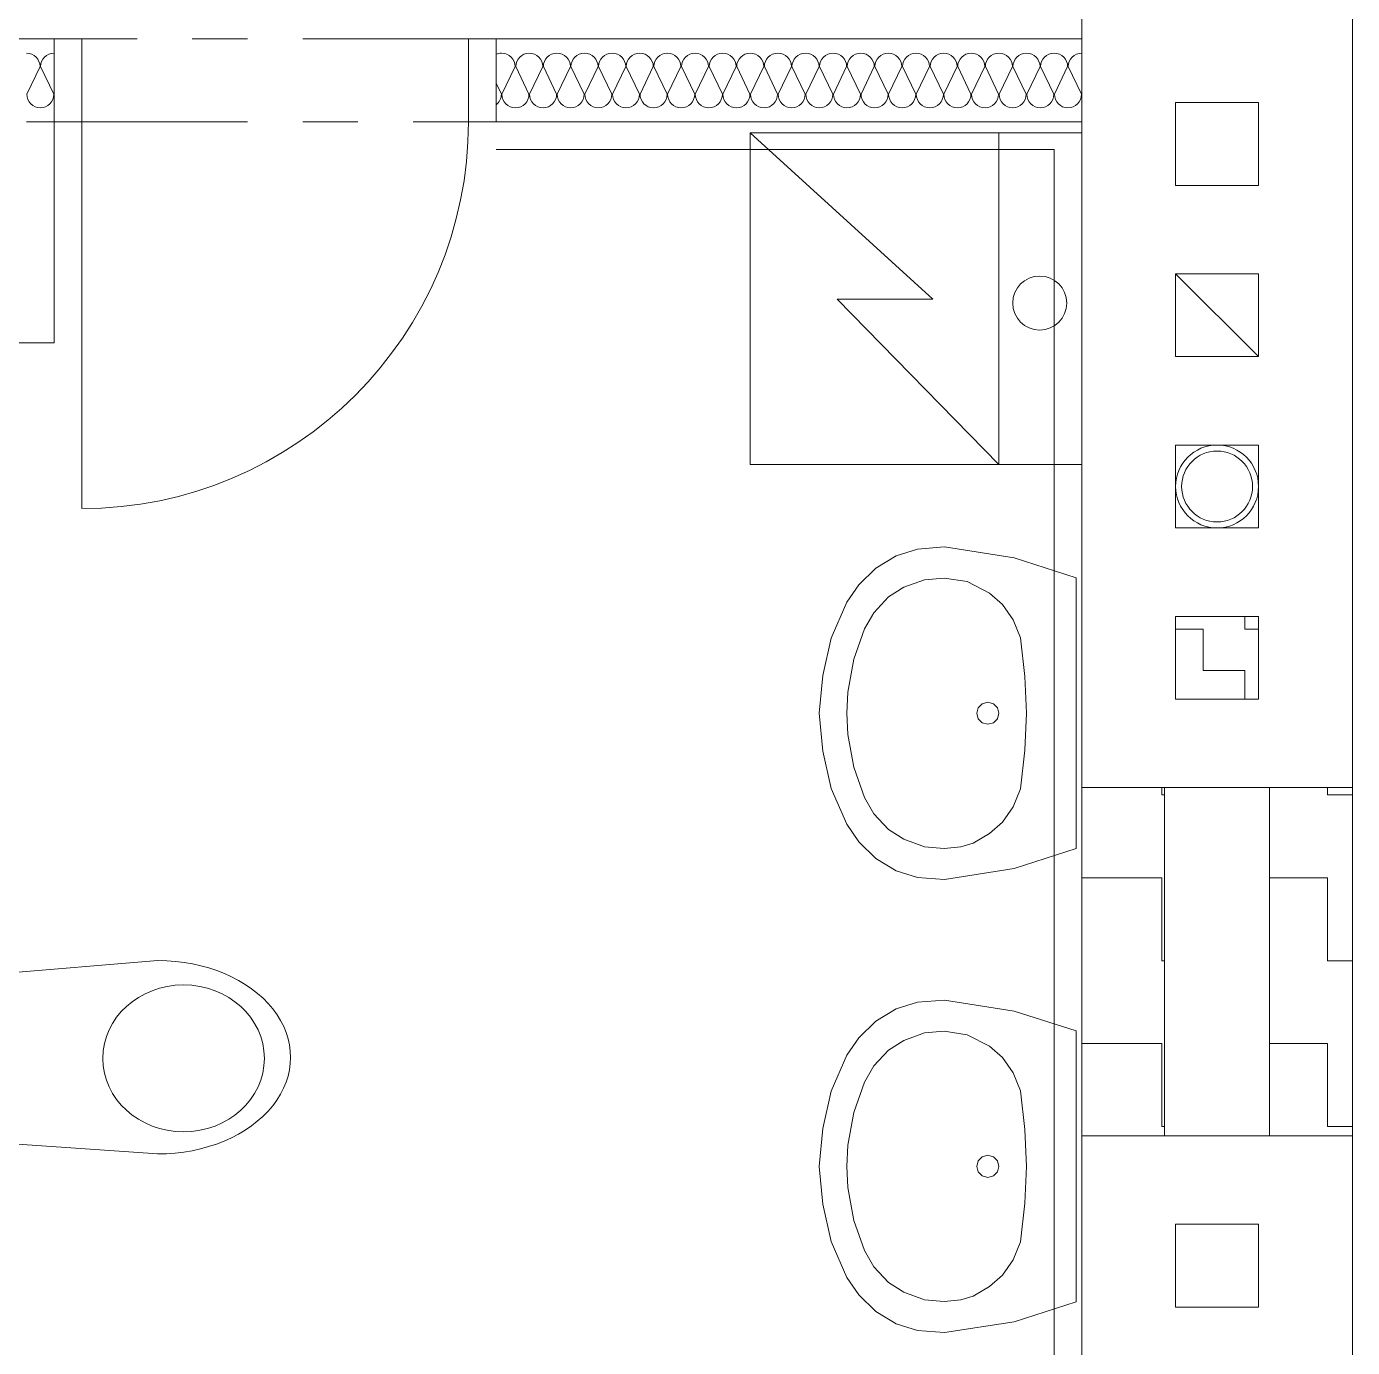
# Model space of a CAD drawing. Header units: millimetres. Extents: x 107122 to 123476, y 58544 to 73874.
# Drawn here: x 107129.617 to 107132.017, y 73867.967 to 73870.358 of the extents above; entities that cross this region are included whole.
import ezdxf

# ---------------------------------------------------------------- set-up
doc = ezdxf.new("R2010")
doc.units = ezdxf.units.MM
doc.linetypes.add('Cerchovana 2x', pattern=[0.5, 0.3, -0.1, 0, -0.1])
for name, color, linetype, lineweight in [('_V výplně 1', 255, 'Continuous', 5), ('DPS - 5NP ZAŘIZOVÁKY', 7, 'Continuous', 25), ('DPS 5NP kce návrh', 7, 'Continuous', 25)]:
    doc.layers.add(name, color=color, linetype=linetype, lineweight=lineweight)

msp = doc.modelspace()

# ---------------------------------------------------------------- linework, layer by layer
at = {"layer": '_V výplně 1', "linetype": 'Continuous', "lineweight": 9, "transparency": 33554687}
for p, q in [((107131.5274, 73870.3351), (107131.5274, 73870.7302)), ((107132.0174, 73868.9802), (107132.0174, 73870.6302)), ((107129.7174, 73870.3351), (107128.8674, 73870.3351)), ((107129.6674, 73870.3351), (107129.6674, 73870.1851)), ((107129.7174, 73870.3351), (107129.7174, 73870.1851)), ((107130.4174, 73870.3351), (107130.4174, 73870.1851)), ((107130.4674, 73870.3351), (107130.4174, 73870.3351)), ((107131.5274, 73870.3351), (107130.4674, 73870.3351)), ((107130.4674, 73870.3351), (107130.4674, 73870.1851)), ((107131.5274, 73870.3351), (107131.5274, 73870.1851)), ((107131.6974, 73870.2202), (107131.6974, 73870.0702)), ((107131.8474, 73870.2202), (107131.6974, 73870.2202)), ((107131.6974, 73870.2202), (107131.6974, 73870.2202)), ((107131.8474, 73870.0702), (107131.8474, 73870.2202)), ((107129.6674, 73870.1851), (107129.6174, 73870.1851)), ((107129.7174, 73870.1851), (107129.6674, 73870.1851)), ((107129.6674, 73870.1851), (107129.6674, 73869.7851)), ((107129.7174, 73870.1851), (107129.7174, 73869.4851)), ((107130.4174, 73870.1851), (107130.4674, 73870.1851)), ((107131.5274, 73870.1851), (107130.4674, 73870.1851)), ((107131.5274, 73870.1851), (107130.4774, 73870.1851)), ((107131.5274, 73870.1851), (107131.5274, 73866.7427)), ((107131.4774, 73870.1351), (107130.4674, 73870.1351)), ((107131.4774, 73866.7927), (107131.4774, 73870.1351)), ((107131.6974, 73870.0702), (107131.8474, 73870.0702)), ((107131.6974, 73869.9102), (107131.8474, 73869.7602)), ((107131.6974, 73869.9102), (107131.6974, 73869.7602)), ((107131.8474, 73869.9102), (107131.6974, 73869.9102)), ((107131.6974, 73869.9102), (107131.6974, 73869.9102)), ((107131.8474, 73869.7602), (107131.8474, 73869.9102)), ((107129.6674, 73869.7851), (107129.4274, 73869.7851)), ((107131.6974, 73869.7602), (107131.8474, 73869.7602)), ((107131.6974, 73869.6002), (107131.6974, 73869.4502)), ((107131.8474, 73869.6002), (107131.6974, 73869.6002)), ((107131.6974, 73869.6002), (107131.6974, 73869.6002)), ((107131.8474, 73869.4502), (107131.8474, 73869.6002)), ((107131.6974, 73869.4502), (107131.8474, 73869.4502)), ((107131.6974, 73869.2902), (107131.6974, 73869.1402)), ((107131.8474, 73869.2902), (107131.6974, 73869.2902)), ((107131.6974, 73869.2902), (107131.6974, 73869.2902)), ((107131.8223, 73869.2669), (107131.8223, 73869.2902)), ((107131.8474, 73869.1402), (107131.8474, 73869.2902)), ((107131.6974, 73869.2669), (107131.7473, 73869.2669)), ((107131.7473, 73869.1919), (107131.7473, 73869.2669)), ((107131.8223, 73869.2669), (107131.8474, 73869.2669)), ((107131.7473, 73869.1919), (107131.8223, 73869.1919)), ((107131.8223, 73869.1402), (107131.8223, 73869.1919)), ((107131.6974, 73869.1402), (107131.8474, 73869.1402)), ((107132.0174, 73868.9802), (107131.5274, 73868.9802)), ((107131.6723, 73868.9669), (107131.6723, 73868.9802)), ((107131.6774, 73868.9802), (107131.6774, 73868.3502)), ((107131.8674, 73868.3502), (107131.8674, 73868.9802)), ((107131.9723, 73868.9669), (107131.9723, 73868.9802)), ((107132.0174, 73868.9802), (107132.0174, 73866.8702)), ((107131.6723, 73868.9669), (107131.6774, 73868.9669)), ((107131.9723, 73868.9669), (107132.0174, 73868.9669)), ((107131.5274, 73868.8169), (107131.6723, 73868.8169)), ((107131.6723, 73868.6669), (107131.6723, 73868.8169)), ((107131.8674, 73868.8169), (107131.9723, 73868.8169)), ((107131.9723, 73868.6669), (107131.9723, 73868.8169)), ((107131.6723, 73868.6669), (107131.6774, 73868.6669)), ((107131.9723, 73868.6669), (107132.0174, 73868.6669)), ((107131.5274, 73868.5169), (107131.6723, 73868.5169)), ((107131.6723, 73868.3669), (107131.6723, 73868.5169)), ((107131.8674, 73868.5169), (107131.9723, 73868.5169)), ((107131.9723, 73868.3669), (107131.9723, 73868.5169)), ((107132.0174, 73868.3502), (107131.5274, 73868.3502)), ((107131.6723, 73868.3669), (107131.6774, 73868.3669)), ((107131.9723, 73868.3669), (107132.0174, 73868.3669)), ((107131.6974, 73868.1902), (107131.6974, 73868.0402)), ((107131.8474, 73868.1902), (107131.6974, 73868.1902)), ((107131.6974, 73868.1902), (107131.6974, 73868.1902)), ((107131.8474, 73868.0402), (107131.8474, 73868.1902)), ((107131.6974, 73868.0402), (107131.8474, 73868.0402))]:
    msp.add_line(p, q, dxfattribs=at)
at = {"layer": '_V výplně 1', "linetype": 'Cerchovana 2x', "lineweight": 9, "transparency": 33554687}
for p, q in [((107130.4174, 73870.3351), (107129.7174, 73870.3351)), ((107129.7174, 73870.1851), (107130.4174, 73870.1851))]:
    msp.add_line(p, q, dxfattribs=at)
at = {"layer": '_V výplně 1', "linetype": 'Continuous', "lineweight": 9, "transparency": 33554687}
for radius in [0.075, 0.0642]:
    msp.add_circle((107131.7724, 73869.5252), radius, dxfattribs=at)
msp.add_arc((107129.7174, 73870.1851), 0.7, 270.0002, 0.0002, dxfattribs=at)
at = {"layer": 'DPS - 5NP ZAŘIZOVÁKY', "linetype": 'Continuous', "lineweight": 18, "transparency": 33554687}
for p, q in [((107130.9274, 73870.1651), (107130.9274, 73869.5651)), ((107130.9274, 73869.5651), (107130.9274, 73870.1651)), ((107131.5274, 73870.1651), (107130.9274, 73870.1651)), ((107131.2576, 73869.8643), (107130.9274, 73870.1651)), ((107131.3774, 73870.1651), (107131.3774, 73869.5651)), ((107131.5274, 73869.5651), (107131.5274, 73870.1651)), ((107131.3774, 73869.5651), (107131.0846, 73869.8643)), ((107131.0846, 73869.8643), (107131.2576, 73869.8643)), ((107131.5274, 73869.5651), (107130.9274, 73869.5651)), ((107131.2303, 73869.4118), (107131.1915, 73869.3999)), ((107131.2303, 73869.4118), (107131.1915, 73869.3999)), ((107131.2303, 73869.4118), (107131.1915, 73869.3999)), ((107131.1915, 73869.3999), (107131.2303, 73869.4118)), ((107131.2787, 73869.4157), (107131.2303, 73869.4118)), ((107131.2787, 73869.4157), (107131.2303, 73869.4118)), ((107131.2787, 73869.4157), (107131.2303, 73869.4118)), ((107131.2303, 73869.4118), (107131.2787, 73869.4157)), ((107131.4049, 73869.3959), (107131.2787, 73869.4157)), ((107131.4049, 73869.3959), (107131.2787, 73869.4157)), ((107131.4049, 73869.3959), (107131.2787, 73869.4157)), ((107131.2787, 73869.4157), (107131.4049, 73869.3959)), ((107131.1915, 73869.3999), (107131.1547, 73869.3776)), ((107131.1915, 73869.3999), (107131.1547, 73869.3776)), ((107131.1915, 73869.3999), (107131.1547, 73869.3776)), ((107131.1547, 73869.3776), (107131.1915, 73869.3999)), ((107131.5174, 73869.3598), (107131.4049, 73869.3959)), ((107131.5174, 73869.3598), (107131.4049, 73869.3959)), ((107131.5174, 73869.3598), (107131.4049, 73869.3959)), ((107131.4049, 73869.3959), (107131.5174, 73869.3598)), ((107131.1547, 73869.3776), (107131.1238, 73869.3475)), ((107131.1547, 73869.3776), (107131.1238, 73869.3475)), ((107131.1547, 73869.3776), (107131.1238, 73869.3475)), ((107131.1238, 73869.3475), (107131.1547, 73869.3776)), ((107131.2428, 73869.3562), (107131.2785, 73869.3594)), ((107131.2428, 73869.3562), (107131.2785, 73869.3594)), ((107131.2428, 73869.3562), (107131.2785, 73869.3594)), ((107131.2785, 73869.3594), (107131.2428, 73869.3562)), ((107131.2785, 73869.3594), (107131.2428, 73869.3562)), ((107131.2785, 73869.3594), (107131.2428, 73869.3562)), ((107131.2785, 73869.3594), (107131.2428, 73869.3562)), ((107131.2428, 73869.3562), (107131.2785, 73869.3594)), ((107131.2785, 73869.3594), (107131.3198, 73869.353)), ((107131.2785, 73869.3594), (107131.3198, 73869.353)), ((107131.2785, 73869.3594), (107131.3198, 73869.353)), ((107131.3198, 73869.353), (107131.2785, 73869.3594)), ((107131.3198, 73869.353), (107131.2785, 73869.3594)), ((107131.3198, 73869.353), (107131.2785, 73869.3594)), ((107131.3198, 73869.353), (107131.2785, 73869.3594)), ((107131.2785, 73869.3594), (107131.3198, 73869.353)), ((107131.5174, 73868.8698), (107131.5174, 73869.3598)), ((107131.5174, 73868.8698), (107131.5174, 73869.3598)), ((107131.5174, 73868.8698), (107131.5174, 73869.3598)), ((107131.5174, 73869.3598), (107131.5174, 73868.8698)), ((107131.1238, 73869.3475), (107131.1024, 73869.3157)), ((107131.1238, 73869.3475), (107131.1024, 73869.3157)), ((107131.1238, 73869.3475), (107131.1024, 73869.3157)), ((107131.1024, 73869.3157), (107131.1238, 73869.3475)), ((107131.1777, 73869.3253), (107131.2055, 73869.3427)), ((107131.1777, 73869.3253), (107131.2055, 73869.3427)), ((107131.1777, 73869.3253), (107131.2055, 73869.3427)), ((107131.2055, 73869.3427), (107131.1777, 73869.3253)), ((107131.2055, 73869.3427), (107131.1777, 73869.3253)), ((107131.2055, 73869.3427), (107131.1777, 73869.3253)), ((107131.2055, 73869.3427), (107131.1777, 73869.3253)), ((107131.1777, 73869.3253), (107131.2055, 73869.3427)), ((107131.2055, 73869.3427), (107131.2428, 73869.3562)), ((107131.2055, 73869.3427), (107131.2428, 73869.3562)), ((107131.2055, 73869.3427), (107131.2428, 73869.3562)), ((107131.2428, 73869.3562), (107131.2055, 73869.3427)), ((107131.2428, 73869.3562), (107131.2055, 73869.3427)), ((107131.2428, 73869.3562), (107131.2055, 73869.3427)), ((107131.2428, 73869.3562), (107131.2055, 73869.3427)), ((107131.2055, 73869.3427), (107131.2428, 73869.3562)), ((107131.3198, 73869.353), (107131.3602, 73869.3324)), ((107131.3198, 73869.353), (107131.3602, 73869.3324)), ((107131.3198, 73869.353), (107131.3602, 73869.3324)), ((107131.3602, 73869.3324), (107131.3198, 73869.353)), ((107131.3602, 73869.3324), (107131.3198, 73869.353)), ((107131.3602, 73869.3324), (107131.3198, 73869.353)), ((107131.3602, 73869.3324), (107131.3198, 73869.353)), ((107131.3198, 73869.353), (107131.3602, 73869.3324)), ((107131.1024, 73869.3157), (107131.0738, 73869.2506)), ((107131.1024, 73869.3157), (107131.0738, 73869.2506)), ((107131.1024, 73869.3157), (107131.0738, 73869.2506)), ((107131.0738, 73869.2506), (107131.1024, 73869.3157)), ((107131.1508, 73869.2967), (107131.1777, 73869.3253)), ((107131.1508, 73869.2967), (107131.1777, 73869.3253)), ((107131.1508, 73869.2967), (107131.1777, 73869.3253)), ((107131.1777, 73869.3253), (107131.1508, 73869.2967)), ((107131.1777, 73869.3253), (107131.1508, 73869.2967)), ((107131.1777, 73869.3253), (107131.1508, 73869.2967)), ((107131.1777, 73869.3253), (107131.1508, 73869.2967)), ((107131.1508, 73869.2967), (107131.1777, 73869.3253)), ((107131.3602, 73869.3324), (107131.384, 73869.3118)), ((107131.3602, 73869.3324), (107131.384, 73869.3118)), ((107131.3602, 73869.3324), (107131.384, 73869.3118)), ((107131.384, 73869.3118), (107131.3602, 73869.3324)), ((107131.384, 73869.3118), (107131.3602, 73869.3324)), ((107131.384, 73869.3118), (107131.3602, 73869.3324)), ((107131.384, 73869.3118), (107131.3602, 73869.3324)), ((107131.3602, 73869.3324), (107131.384, 73869.3118)), ((107131.384, 73869.3118), (107131.4031, 73869.284)), ((107131.384, 73869.3118), (107131.4031, 73869.284)), ((107131.384, 73869.3118), (107131.4031, 73869.284)), ((107131.4031, 73869.284), (107131.384, 73869.3118)), ((107131.4031, 73869.284), (107131.384, 73869.3118)), ((107131.4031, 73869.284), (107131.384, 73869.3118)), ((107131.4031, 73869.284), (107131.384, 73869.3118)), ((107131.384, 73869.3118), (107131.4031, 73869.284)), ((107131.1341, 73869.2673), (107131.1508, 73869.2967)), ((107131.1341, 73869.2673), (107131.1508, 73869.2967)), ((107131.1341, 73869.2673), (107131.1508, 73869.2967)), ((107131.1508, 73869.2967), (107131.1341, 73869.2673)), ((107131.1508, 73869.2967), (107131.1341, 73869.2673)), ((107131.1508, 73869.2967), (107131.1341, 73869.2673)), ((107131.1508, 73869.2967), (107131.1341, 73869.2673)), ((107131.1341, 73869.2673), (107131.1508, 73869.2967)), ((107131.1151, 73869.2125), (107131.1341, 73869.2673)), ((107131.1151, 73869.2125), (107131.1341, 73869.2673)), ((107131.1151, 73869.2125), (107131.1341, 73869.2673)), ((107131.1341, 73869.2673), (107131.1151, 73869.2125)), ((107131.1341, 73869.2673), (107131.1151, 73869.2125)), ((107131.1341, 73869.2673), (107131.1151, 73869.2125)), ((107131.1341, 73869.2673), (107131.1151, 73869.2125)), ((107131.1151, 73869.2125), (107131.1341, 73869.2673)), ((107131.4031, 73869.284), (107131.4166, 73869.2514)), ((107131.4031, 73869.284), (107131.4166, 73869.2514)), ((107131.4031, 73869.284), (107131.4166, 73869.2514)), ((107131.4166, 73869.2514), (107131.4031, 73869.284)), ((107131.4166, 73869.2514), (107131.4031, 73869.284)), ((107131.4166, 73869.2514), (107131.4031, 73869.284)), ((107131.4166, 73869.2514), (107131.4031, 73869.284)), ((107131.4031, 73869.284), (107131.4166, 73869.2514)), ((107131.0738, 73869.2506), (107131.0587, 73869.1832)), ((107131.0738, 73869.2506), (107131.0587, 73869.1832)), ((107131.0738, 73869.2506), (107131.0587, 73869.1832)), ((107131.0587, 73869.1832), (107131.0738, 73869.2506)), ((107131.4166, 73869.2514), (107131.4245, 73869.1816)), ((107131.4166, 73869.2514), (107131.4245, 73869.1816)), ((107131.4166, 73869.2514), (107131.4245, 73869.1816)), ((107131.4245, 73869.1816), (107131.4166, 73869.2514)), ((107131.4245, 73869.1816), (107131.4166, 73869.2514)), ((107131.4245, 73869.1816), (107131.4166, 73869.2514)), ((107131.4245, 73869.1816), (107131.4166, 73869.2514)), ((107131.4166, 73869.2514), (107131.4245, 73869.1816)), ((107131.104, 73869.153), (107131.1151, 73869.2125)), ((107131.104, 73869.153), (107131.1151, 73869.2125)), ((107131.104, 73869.153), (107131.1151, 73869.2125)), ((107131.1151, 73869.2125), (107131.104, 73869.153)), ((107131.1151, 73869.2125), (107131.104, 73869.153)), ((107131.1151, 73869.2125), (107131.104, 73869.153)), ((107131.1151, 73869.2125), (107131.104, 73869.153)), ((107131.104, 73869.153), (107131.1151, 73869.2125)), ((107131.0587, 73869.1832), (107131.0524, 73869.1148)), ((107131.0587, 73869.1832), (107131.0524, 73869.1148)), ((107131.0587, 73869.1832), (107131.0524, 73869.1148)), ((107131.0524, 73869.1148), (107131.0587, 73869.1832)), ((107131.4245, 73869.1816), (107131.4274, 73869.1148)), ((107131.4245, 73869.1816), (107131.4274, 73869.1148)), ((107131.4245, 73869.1816), (107131.4274, 73869.1148)), ((107131.4274, 73869.1148), (107131.4245, 73869.1816)), ((107131.4274, 73869.1148), (107131.4245, 73869.1816)), ((107131.4274, 73869.1148), (107131.4245, 73869.1816)), ((107131.4274, 73869.1148), (107131.4245, 73869.1816)), ((107131.4245, 73869.1816), (107131.4274, 73869.1148)), ((107131.102, 73869.1148), (107131.104, 73869.153)), ((107131.102, 73869.1148), (107131.104, 73869.153)), ((107131.102, 73869.1148), (107131.104, 73869.153)), ((107131.104, 73869.153), (107131.102, 73869.1148)), ((107131.104, 73869.153), (107131.102, 73869.1148)), ((107131.104, 73869.153), (107131.102, 73869.1148)), ((107131.104, 73869.153), (107131.102, 73869.1148)), ((107131.102, 73869.1148), (107131.104, 73869.153)), ((107131.3374, 73869.1148), (107131.3401, 73869.1248)), ((107131.3374, 73869.1148), (107131.3401, 73869.1248)), ((107131.3374, 73869.1148), (107131.3401, 73869.1248)), ((107131.3401, 73869.1248), (107131.3374, 73869.1148)), ((107131.3401, 73869.1248), (107131.3474, 73869.1321)), ((107131.3401, 73869.1248), (107131.3474, 73869.1321)), ((107131.3401, 73869.1248), (107131.3474, 73869.1321)), ((107131.3474, 73869.1321), (107131.3401, 73869.1248)), ((107131.3474, 73869.1321), (107131.3574, 73869.1348)), ((107131.3474, 73869.1321), (107131.3574, 73869.1348)), ((107131.3474, 73869.1321), (107131.3574, 73869.1348)), ((107131.3574, 73869.1348), (107131.3474, 73869.1321)), ((107131.3574, 73869.1348), (107131.3674, 73869.1321)), ((107131.3574, 73869.1348), (107131.3674, 73869.1321)), ((107131.3574, 73869.1348), (107131.3674, 73869.1321)), ((107131.3674, 73869.1321), (107131.3574, 73869.1348)), ((107131.3674, 73869.1321), (107131.3748, 73869.1248)), ((107131.3674, 73869.1321), (107131.3748, 73869.1248)), ((107131.3674, 73869.1321), (107131.3748, 73869.1248)), ((107131.3748, 73869.1248), (107131.3674, 73869.1321)), ((107131.3748, 73869.1248), (107131.3774, 73869.1148)), ((107131.3748, 73869.1248), (107131.3774, 73869.1148)), ((107131.3748, 73869.1248), (107131.3774, 73869.1148)), ((107131.3774, 73869.1148), (107131.3748, 73869.1248)), ((107131.0524, 73869.1148), (107131.0587, 73869.0464)), ((107131.0524, 73869.1148), (107131.0587, 73869.0464)), ((107131.0524, 73869.1148), (107131.0587, 73869.0464)), ((107131.0587, 73869.0464), (107131.0524, 73869.1148)), ((107131.104, 73869.0765), (107131.102, 73869.1148)), ((107131.104, 73869.0765), (107131.102, 73869.1148)), ((107131.104, 73869.0765), (107131.102, 73869.1148)), ((107131.102, 73869.1148), (107131.104, 73869.0765)), ((107131.102, 73869.1148), (107131.104, 73869.0765)), ((107131.102, 73869.1148), (107131.104, 73869.0765)), ((107131.102, 73869.1148), (107131.104, 73869.0765)), ((107131.104, 73869.0765), (107131.102, 73869.1148)), ((107131.3401, 73869.1048), (107131.3374, 73869.1148)), ((107131.3401, 73869.1048), (107131.3374, 73869.1148)), ((107131.3401, 73869.1048), (107131.3374, 73869.1148)), ((107131.3374, 73869.1148), (107131.3401, 73869.1048)), ((107131.3474, 73869.0974), (107131.3401, 73869.1048)), ((107131.3474, 73869.0974), (107131.3401, 73869.1048)), ((107131.3474, 73869.0974), (107131.3401, 73869.1048)), ((107131.3401, 73869.1048), (107131.3474, 73869.0974)), ((107131.3574, 73869.0948), (107131.3474, 73869.0974)), ((107131.3574, 73869.0948), (107131.3474, 73869.0974)), ((107131.3574, 73869.0948), (107131.3474, 73869.0974)), ((107131.3474, 73869.0974), (107131.3574, 73869.0948)), ((107131.3674, 73869.0974), (107131.3574, 73869.0948)), ((107131.3674, 73869.0974), (107131.3574, 73869.0948)), ((107131.3674, 73869.0974), (107131.3574, 73869.0948)), ((107131.3574, 73869.0948), (107131.3674, 73869.0974)), ((107131.3748, 73869.1048), (107131.3674, 73869.0974)), ((107131.3748, 73869.1048), (107131.3674, 73869.0974)), ((107131.3748, 73869.1048), (107131.3674, 73869.0974)), ((107131.3674, 73869.0974), (107131.3748, 73869.1048)), ((107131.3774, 73869.1148), (107131.3748, 73869.1048)), ((107131.3774, 73869.1148), (107131.3748, 73869.1048)), ((107131.3774, 73869.1148), (107131.3748, 73869.1048)), ((107131.3748, 73869.1048), (107131.3774, 73869.1148)), ((107131.4274, 73869.1148), (107131.4245, 73869.0479)), ((107131.4274, 73869.1148), (107131.4245, 73869.0479)), ((107131.4274, 73869.1148), (107131.4245, 73869.0479)), ((107131.4245, 73869.0479), (107131.4274, 73869.1148)), ((107131.4245, 73869.0479), (107131.4274, 73869.1148)), ((107131.4245, 73869.0479), (107131.4274, 73869.1148)), ((107131.4245, 73869.0479), (107131.4274, 73869.1148)), ((107131.4274, 73869.1148), (107131.4245, 73869.0479)), ((107131.1151, 73869.017), (107131.104, 73869.0765)), ((107131.1151, 73869.017), (107131.104, 73869.0765)), ((107131.1151, 73869.017), (107131.104, 73869.0765)), ((107131.104, 73869.0765), (107131.1151, 73869.017)), ((107131.104, 73869.0765), (107131.1151, 73869.017)), ((107131.104, 73869.0765), (107131.1151, 73869.017)), ((107131.104, 73869.0765), (107131.1151, 73869.017)), ((107131.1151, 73869.017), (107131.104, 73869.0765)), ((107131.0587, 73869.0464), (107131.0738, 73868.9789)), ((107131.0587, 73869.0464), (107131.0738, 73868.9789)), ((107131.0587, 73869.0464), (107131.0738, 73868.9789)), ((107131.0738, 73868.9789), (107131.0587, 73869.0464)), ((107131.4245, 73869.0479), (107131.4166, 73868.9781)), ((107131.4245, 73869.0479), (107131.4166, 73868.9781)), ((107131.4245, 73869.0479), (107131.4166, 73868.9781)), ((107131.4166, 73868.9781), (107131.4245, 73869.0479)), ((107131.4166, 73868.9781), (107131.4245, 73869.0479)), ((107131.4166, 73868.9781), (107131.4245, 73869.0479)), ((107131.4166, 73868.9781), (107131.4245, 73869.0479)), ((107131.4245, 73869.0479), (107131.4166, 73868.9781)), ((107131.1341, 73868.9622), (107131.1151, 73869.017)), ((107131.1341, 73868.9622), (107131.1151, 73869.017)), ((107131.1341, 73868.9622), (107131.1151, 73869.017)), ((107131.1151, 73869.017), (107131.1341, 73868.9622)), ((107131.1151, 73869.017), (107131.1341, 73868.9622)), ((107131.1151, 73869.017), (107131.1341, 73868.9622)), ((107131.1151, 73869.017), (107131.1341, 73868.9622)), ((107131.1341, 73868.9622), (107131.1151, 73869.017)), ((107131.0738, 73868.9789), (107131.1024, 73868.9138)), ((107131.0738, 73868.9789), (107131.1024, 73868.9138)), ((107131.0738, 73868.9789), (107131.1024, 73868.9138)), ((107131.1024, 73868.9138), (107131.0738, 73868.9789)), ((107131.4166, 73868.9781), (107131.4031, 73868.9455)), ((107131.4166, 73868.9781), (107131.4031, 73868.9455)), ((107131.4166, 73868.9781), (107131.4031, 73868.9455)), ((107131.4031, 73868.9455), (107131.4166, 73868.9781)), ((107131.4031, 73868.9455), (107131.4166, 73868.9781)), ((107131.4031, 73868.9455), (107131.4166, 73868.9781)), ((107131.4031, 73868.9455), (107131.4166, 73868.9781)), ((107131.4166, 73868.9781), (107131.4031, 73868.9455)), ((107131.1508, 73868.9328), (107131.1341, 73868.9622)), ((107131.1508, 73868.9328), (107131.1341, 73868.9622)), ((107131.1508, 73868.9328), (107131.1341, 73868.9622)), ((107131.1341, 73868.9622), (107131.1508, 73868.9328)), ((107131.1341, 73868.9622), (107131.1508, 73868.9328)), ((107131.1341, 73868.9622), (107131.1508, 73868.9328)), ((107131.1341, 73868.9622), (107131.1508, 73868.9328)), ((107131.1508, 73868.9328), (107131.1341, 73868.9622)), ((107131.1777, 73868.9043), (107131.1508, 73868.9328)), ((107131.1777, 73868.9043), (107131.1508, 73868.9328)), ((107131.1777, 73868.9043), (107131.1508, 73868.9328)), ((107131.1508, 73868.9328), (107131.1777, 73868.9043)), ((107131.1508, 73868.9328), (107131.1777, 73868.9043)), ((107131.1508, 73868.9328), (107131.1777, 73868.9043)), ((107131.1508, 73868.9328), (107131.1777, 73868.9043)), ((107131.1777, 73868.9043), (107131.1508, 73868.9328)), ((107131.4031, 73868.9455), (107131.384, 73868.9178)), ((107131.4031, 73868.9455), (107131.384, 73868.9178)), ((107131.4031, 73868.9455), (107131.384, 73868.9178)), ((107131.384, 73868.9178), (107131.4031, 73868.9455)), ((107131.384, 73868.9178), (107131.4031, 73868.9455)), ((107131.384, 73868.9178), (107131.4031, 73868.9455)), ((107131.384, 73868.9178), (107131.4031, 73868.9455)), ((107131.4031, 73868.9455), (107131.384, 73868.9178)), ((107131.1024, 73868.9138), (107131.1238, 73868.882)), ((107131.1024, 73868.9138), (107131.1238, 73868.882)), ((107131.1024, 73868.9138), (107131.1238, 73868.882)), ((107131.1238, 73868.882), (107131.1024, 73868.9138)), ((107131.2055, 73868.8868), (107131.1777, 73868.9043)), ((107131.2055, 73868.8868), (107131.1777, 73868.9043)), ((107131.2055, 73868.8868), (107131.1777, 73868.9043)), ((107131.1777, 73868.9043), (107131.2055, 73868.8868)), ((107131.1777, 73868.9043), (107131.2055, 73868.8868)), ((107131.1777, 73868.9043), (107131.2055, 73868.8868)), ((107131.1777, 73868.9043), (107131.2055, 73868.8868)), ((107131.2055, 73868.8868), (107131.1777, 73868.9043)), ((107131.384, 73868.9178), (107131.3602, 73868.8971)), ((107131.384, 73868.9178), (107131.3602, 73868.8971)), ((107131.384, 73868.9178), (107131.3602, 73868.8971)), ((107131.3602, 73868.8971), (107131.384, 73868.9178)), ((107131.3602, 73868.8971), (107131.384, 73868.9178)), ((107131.3602, 73868.8971), (107131.384, 73868.9178)), ((107131.3602, 73868.8971), (107131.384, 73868.9178)), ((107131.384, 73868.9178), (107131.3602, 73868.8971)), ((107131.1238, 73868.882), (107131.1547, 73868.8519)), ((107131.1238, 73868.882), (107131.1547, 73868.8519)), ((107131.1238, 73868.882), (107131.1547, 73868.8519)), ((107131.1547, 73868.8519), (107131.1238, 73868.882)), ((107131.2428, 73868.8733), (107131.2055, 73868.8868)), ((107131.2428, 73868.8733), (107131.2055, 73868.8868)), ((107131.2428, 73868.8733), (107131.2055, 73868.8868)), ((107131.2055, 73868.8868), (107131.2428, 73868.8733)), ((107131.2055, 73868.8868), (107131.2428, 73868.8733)), ((107131.2055, 73868.8868), (107131.2428, 73868.8733)), ((107131.2055, 73868.8868), (107131.2428, 73868.8733)), ((107131.2428, 73868.8733), (107131.2055, 73868.8868)), ((107131.3309, 73868.8797), (107131.3087, 73868.8733)), ((107131.3309, 73868.8797), (107131.3087, 73868.8733)), ((107131.3309, 73868.8797), (107131.3087, 73868.8733)), ((107131.3087, 73868.8733), (107131.3309, 73868.8797)), ((107131.3087, 73868.8733), (107131.3309, 73868.8797)), ((107131.3087, 73868.8733), (107131.3309, 73868.8797)), ((107131.3087, 73868.8733), (107131.3309, 73868.8797)), ((107131.3309, 73868.8797), (107131.3087, 73868.8733)), ((107131.3602, 73868.8971), (107131.3309, 73868.8797)), ((107131.3602, 73868.8971), (107131.3309, 73868.8797)), ((107131.3602, 73868.8971), (107131.3309, 73868.8797)), ((107131.3309, 73868.8797), (107131.3602, 73868.8971)), ((107131.3309, 73868.8797), (107131.3602, 73868.8971)), ((107131.3309, 73868.8797), (107131.3602, 73868.8971)), ((107131.3309, 73868.8797), (107131.3602, 73868.8971)), ((107131.3602, 73868.8971), (107131.3309, 73868.8797)), ((107131.2785, 73868.8701), (107131.2428, 73868.8733)), ((107131.2785, 73868.8701), (107131.2428, 73868.8733)), ((107131.2785, 73868.8701), (107131.2428, 73868.8733)), ((107131.2428, 73868.8733), (107131.2785, 73868.8701)), ((107131.2428, 73868.8733), (107131.2785, 73868.8701)), ((107131.2428, 73868.8733), (107131.2785, 73868.8701)), ((107131.2428, 73868.8733), (107131.2785, 73868.8701)), ((107131.2785, 73868.8701), (107131.2428, 73868.8733)), ((107131.3087, 73868.8733), (107131.2785, 73868.8701)), ((107131.3087, 73868.8733), (107131.2785, 73868.8701)), ((107131.3087, 73868.8733), (107131.2785, 73868.8701)), ((107131.2785, 73868.8701), (107131.3087, 73868.8733)), ((107131.2785, 73868.8701), (107131.3087, 73868.8733)), ((107131.2785, 73868.8701), (107131.3087, 73868.8733)), ((107131.2785, 73868.8701), (107131.3087, 73868.8733)), ((107131.3087, 73868.8733), (107131.2785, 73868.8701)), ((107131.4049, 73868.8336), (107131.5174, 73868.8698)), ((107131.4049, 73868.8336), (107131.5174, 73868.8698)), ((107131.4049, 73868.8336), (107131.5174, 73868.8698)), ((107131.5174, 73868.8698), (107131.4049, 73868.8336)), ((107131.1547, 73868.8519), (107131.1915, 73868.8297)), ((107131.1547, 73868.8519), (107131.1915, 73868.8297)), ((107131.1547, 73868.8519), (107131.1915, 73868.8297)), ((107131.1915, 73868.8297), (107131.1547, 73868.8519)), ((107131.2787, 73868.8138), (107131.4049, 73868.8336)), ((107131.2787, 73868.8138), (107131.4049, 73868.8336)), ((107131.2787, 73868.8138), (107131.4049, 73868.8336)), ((107131.4049, 73868.8336), (107131.2787, 73868.8138)), ((107131.1915, 73868.8297), (107131.2303, 73868.8178)), ((107131.1915, 73868.8297), (107131.2303, 73868.8178)), ((107131.1915, 73868.8297), (107131.2303, 73868.8178)), ((107131.2303, 73868.8178), (107131.1915, 73868.8297)), ((107131.2303, 73868.8178), (107131.2787, 73868.8138)), ((107131.2303, 73868.8178), (107131.2787, 73868.8138)), ((107131.2303, 73868.8178), (107131.2787, 73868.8138)), ((107131.2787, 73868.8138), (107131.2303, 73868.8178)), ((107129.8554, 73868.6672), (107129.5274, 73868.6402)), ((107131.2303, 73868.5918), (107131.1915, 73868.5799)), ((107131.2303, 73868.5918), (107131.1915, 73868.5799)), ((107131.2303, 73868.5918), (107131.1915, 73868.5799)), ((107131.1915, 73868.5799), (107131.2303, 73868.5918)), ((107131.2787, 73868.5957), (107131.2303, 73868.5918)), ((107131.2787, 73868.5957), (107131.2303, 73868.5918)), ((107131.2787, 73868.5957), (107131.2303, 73868.5918)), ((107131.2303, 73868.5918), (107131.2787, 73868.5957)), ((107131.4049, 73868.5759), (107131.2787, 73868.5957)), ((107131.4049, 73868.5759), (107131.2787, 73868.5957)), ((107131.4049, 73868.5759), (107131.2787, 73868.5957)), ((107131.2787, 73868.5957), (107131.4049, 73868.5759)), ((107131.1915, 73868.5799), (107131.1547, 73868.5576)), ((107131.1915, 73868.5799), (107131.1547, 73868.5576)), ((107131.1915, 73868.5799), (107131.1547, 73868.5576)), ((107131.1547, 73868.5576), (107131.1915, 73868.5799)), ((107131.5174, 73868.5398), (107131.4049, 73868.5759)), ((107131.5174, 73868.5398), (107131.4049, 73868.5759)), ((107131.5174, 73868.5398), (107131.4049, 73868.5759)), ((107131.4049, 73868.5759), (107131.5174, 73868.5398)), ((107131.1547, 73868.5576), (107131.1238, 73868.5275)), ((107131.1547, 73868.5576), (107131.1238, 73868.5275)), ((107131.1547, 73868.5576), (107131.1238, 73868.5275)), ((107131.1238, 73868.5275), (107131.1547, 73868.5576)), ((107131.1238, 73868.5275), (107131.1024, 73868.4957)), ((107131.1238, 73868.5275), (107131.1024, 73868.4957)), ((107131.1238, 73868.5275), (107131.1024, 73868.4957)), ((107131.1024, 73868.4957), (107131.1238, 73868.5275)), ((107131.1777, 73868.5053), (107131.2055, 73868.5227)), ((107131.1777, 73868.5053), (107131.2055, 73868.5227)), ((107131.1777, 73868.5053), (107131.2055, 73868.5227)), ((107131.2055, 73868.5227), (107131.1777, 73868.5053)), ((107131.2055, 73868.5227), (107131.1777, 73868.5053)), ((107131.2055, 73868.5227), (107131.1777, 73868.5053)), ((107131.2055, 73868.5227), (107131.1777, 73868.5053)), ((107131.1777, 73868.5053), (107131.2055, 73868.5227)), ((107131.2055, 73868.5227), (107131.2428, 73868.5362)), ((107131.2055, 73868.5227), (107131.2428, 73868.5362)), ((107131.2055, 73868.5227), (107131.2428, 73868.5362)), ((107131.2428, 73868.5362), (107131.2055, 73868.5227)), ((107131.2428, 73868.5362), (107131.2055, 73868.5227)), ((107131.2428, 73868.5362), (107131.2055, 73868.5227)), ((107131.2428, 73868.5362), (107131.2055, 73868.5227)), ((107131.2055, 73868.5227), (107131.2428, 73868.5362)), ((107131.2428, 73868.5362), (107131.2785, 73868.5394)), ((107131.2428, 73868.5362), (107131.2785, 73868.5394)), ((107131.2428, 73868.5362), (107131.2785, 73868.5394)), ((107131.2785, 73868.5394), (107131.2428, 73868.5362)), ((107131.2785, 73868.5394), (107131.2428, 73868.5362)), ((107131.2785, 73868.5394), (107131.2428, 73868.5362)), ((107131.2785, 73868.5394), (107131.2428, 73868.5362)), ((107131.2428, 73868.5362), (107131.2785, 73868.5394)), ((107131.2785, 73868.5394), (107131.3198, 73868.533)), ((107131.2785, 73868.5394), (107131.3198, 73868.533)), ((107131.2785, 73868.5394), (107131.3198, 73868.533)), ((107131.3198, 73868.533), (107131.2785, 73868.5394)), ((107131.3198, 73868.533), (107131.2785, 73868.5394)), ((107131.3198, 73868.533), (107131.2785, 73868.5394)), ((107131.3198, 73868.533), (107131.2785, 73868.5394)), ((107131.2785, 73868.5394), (107131.3198, 73868.533)), ((107131.3198, 73868.533), (107131.3602, 73868.5124)), ((107131.3198, 73868.533), (107131.3602, 73868.5124)), ((107131.3198, 73868.533), (107131.3602, 73868.5124)), ((107131.3602, 73868.5124), (107131.3198, 73868.533)), ((107131.3602, 73868.5124), (107131.3198, 73868.533)), ((107131.3602, 73868.5124), (107131.3198, 73868.533)), ((107131.3602, 73868.5124), (107131.3198, 73868.533)), ((107131.3198, 73868.533), (107131.3602, 73868.5124)), ((107131.5174, 73868.0498), (107131.5174, 73868.5398)), ((107131.5174, 73868.0498), (107131.5174, 73868.5398)), ((107131.5174, 73868.0498), (107131.5174, 73868.5398)), ((107131.5174, 73868.5398), (107131.5174, 73868.0498)), ((107131.1024, 73868.4957), (107131.0738, 73868.4306)), ((107131.1024, 73868.4957), (107131.0738, 73868.4306)), ((107131.1024, 73868.4957), (107131.0738, 73868.4306)), ((107131.0738, 73868.4306), (107131.1024, 73868.4957)), ((107131.1508, 73868.4767), (107131.1777, 73868.5053)), ((107131.1508, 73868.4767), (107131.1777, 73868.5053)), ((107131.1508, 73868.4767), (107131.1777, 73868.5053)), ((107131.1777, 73868.5053), (107131.1508, 73868.4767)), ((107131.1777, 73868.5053), (107131.1508, 73868.4767)), ((107131.1777, 73868.5053), (107131.1508, 73868.4767)), ((107131.1777, 73868.5053), (107131.1508, 73868.4767)), ((107131.1508, 73868.4767), (107131.1777, 73868.5053)), ((107131.3602, 73868.5124), (107131.384, 73868.4918)), ((107131.3602, 73868.5124), (107131.384, 73868.4918)), ((107131.3602, 73868.5124), (107131.384, 73868.4918)), ((107131.384, 73868.4918), (107131.3602, 73868.5124)), ((107131.384, 73868.4918), (107131.3602, 73868.5124)), ((107131.384, 73868.4918), (107131.3602, 73868.5124)), ((107131.384, 73868.4918), (107131.3602, 73868.5124)), ((107131.3602, 73868.5124), (107131.384, 73868.4918)), ((107131.1341, 73868.4473), (107131.1508, 73868.4767)), ((107131.1341, 73868.4473), (107131.1508, 73868.4767)), ((107131.1341, 73868.4473), (107131.1508, 73868.4767)), ((107131.1508, 73868.4767), (107131.1341, 73868.4473)), ((107131.1508, 73868.4767), (107131.1341, 73868.4473)), ((107131.1508, 73868.4767), (107131.1341, 73868.4473)), ((107131.1508, 73868.4767), (107131.1341, 73868.4473)), ((107131.1341, 73868.4473), (107131.1508, 73868.4767)), ((107131.384, 73868.4918), (107131.4031, 73868.464)), ((107131.384, 73868.4918), (107131.4031, 73868.464)), ((107131.384, 73868.4918), (107131.4031, 73868.464)), ((107131.4031, 73868.464), (107131.384, 73868.4918)), ((107131.4031, 73868.464), (107131.384, 73868.4918)), ((107131.4031, 73868.464), (107131.384, 73868.4918)), ((107131.4031, 73868.464), (107131.384, 73868.4918)), ((107131.384, 73868.4918), (107131.4031, 73868.464)), ((107131.1151, 73868.3925), (107131.1341, 73868.4473)), ((107131.1151, 73868.3925), (107131.1341, 73868.4473)), ((107131.1151, 73868.3925), (107131.1341, 73868.4473)), ((107131.1341, 73868.4473), (107131.1151, 73868.3925)), ((107131.1341, 73868.4473), (107131.1151, 73868.3925)), ((107131.1341, 73868.4473), (107131.1151, 73868.3925)), ((107131.1341, 73868.4473), (107131.1151, 73868.3925)), ((107131.1151, 73868.3925), (107131.1341, 73868.4473)), ((107131.4031, 73868.464), (107131.4166, 73868.4314)), ((107131.4031, 73868.464), (107131.4166, 73868.4314)), ((107131.4031, 73868.464), (107131.4166, 73868.4314)), ((107131.4166, 73868.4314), (107131.4031, 73868.464)), ((107131.4166, 73868.4314), (107131.4031, 73868.464)), ((107131.4166, 73868.4314), (107131.4031, 73868.464)), ((107131.4166, 73868.4314), (107131.4031, 73868.464)), ((107131.4031, 73868.464), (107131.4166, 73868.4314)), ((107131.0738, 73868.4306), (107131.0587, 73868.3632)), ((107131.0738, 73868.4306), (107131.0587, 73868.3632)), ((107131.0738, 73868.4306), (107131.0587, 73868.3632)), ((107131.0587, 73868.3632), (107131.0738, 73868.4306)), ((107131.4166, 73868.4314), (107131.4245, 73868.3616)), ((107131.4166, 73868.4314), (107131.4245, 73868.3616)), ((107131.4166, 73868.4314), (107131.4245, 73868.3616)), ((107131.4245, 73868.3616), (107131.4166, 73868.4314)), ((107131.4245, 73868.3616), (107131.4166, 73868.4314)), ((107131.4245, 73868.3616), (107131.4166, 73868.4314)), ((107131.4245, 73868.3616), (107131.4166, 73868.4314)), ((107131.4166, 73868.4314), (107131.4245, 73868.3616)), ((107131.104, 73868.333), (107131.1151, 73868.3925)), ((107131.104, 73868.333), (107131.1151, 73868.3925)), ((107131.104, 73868.333), (107131.1151, 73868.3925)), ((107131.1151, 73868.3925), (107131.104, 73868.333)), ((107131.1151, 73868.3925), (107131.104, 73868.333)), ((107131.1151, 73868.3925), (107131.104, 73868.333)), ((107131.1151, 73868.3925), (107131.104, 73868.333)), ((107131.104, 73868.333), (107131.1151, 73868.3925)), ((107131.0587, 73868.3632), (107131.0524, 73868.2948)), ((107131.0587, 73868.3632), (107131.0524, 73868.2948)), ((107131.0587, 73868.3632), (107131.0524, 73868.2948)), ((107131.0524, 73868.2948), (107131.0587, 73868.3632)), ((107131.4245, 73868.3616), (107131.4274, 73868.2948)), ((107131.4245, 73868.3616), (107131.4274, 73868.2948)), ((107131.4245, 73868.3616), (107131.4274, 73868.2948)), ((107131.4274, 73868.2948), (107131.4245, 73868.3616)), ((107131.4274, 73868.2948), (107131.4245, 73868.3616)), ((107131.4274, 73868.2948), (107131.4245, 73868.3616)), ((107131.4274, 73868.2948), (107131.4245, 73868.3616)), ((107131.4245, 73868.3616), (107131.4274, 73868.2948)), ((107129.8554, 73868.3172), (107129.5274, 73868.3402)), ((107131.102, 73868.2948), (107131.104, 73868.333)), ((107131.102, 73868.2948), (107131.104, 73868.333)), ((107131.102, 73868.2948), (107131.104, 73868.333)), ((107131.104, 73868.333), (107131.102, 73868.2948)), ((107131.104, 73868.333), (107131.102, 73868.2948)), ((107131.104, 73868.333), (107131.102, 73868.2948)), ((107131.104, 73868.333), (107131.102, 73868.2948)), ((107131.102, 73868.2948), (107131.104, 73868.333)), ((107131.3374, 73868.2948), (107131.3401, 73868.3048)), ((107131.3374, 73868.2948), (107131.3401, 73868.3048)), ((107131.3374, 73868.2948), (107131.3401, 73868.3048)), ((107131.3401, 73868.3048), (107131.3374, 73868.2948)), ((107131.3401, 73868.3048), (107131.3474, 73868.3121)), ((107131.3401, 73868.3048), (107131.3474, 73868.3121)), ((107131.3401, 73868.3048), (107131.3474, 73868.3121)), ((107131.3474, 73868.3121), (107131.3401, 73868.3048)), ((107131.3474, 73868.3121), (107131.3574, 73868.3148)), ((107131.3474, 73868.3121), (107131.3574, 73868.3148)), ((107131.3474, 73868.3121), (107131.3574, 73868.3148)), ((107131.3574, 73868.3148), (107131.3474, 73868.3121)), ((107131.3574, 73868.3148), (107131.3674, 73868.3121)), ((107131.3574, 73868.3148), (107131.3674, 73868.3121)), ((107131.3574, 73868.3148), (107131.3674, 73868.3121)), ((107131.3674, 73868.3121), (107131.3574, 73868.3148)), ((107131.3674, 73868.3121), (107131.3748, 73868.3048)), ((107131.3674, 73868.3121), (107131.3748, 73868.3048)), ((107131.3674, 73868.3121), (107131.3748, 73868.3048)), ((107131.3748, 73868.3048), (107131.3674, 73868.3121)), ((107131.3748, 73868.3048), (107131.3774, 73868.2948)), ((107131.3748, 73868.3048), (107131.3774, 73868.2948)), ((107131.3748, 73868.3048), (107131.3774, 73868.2948)), ((107131.3774, 73868.2948), (107131.3748, 73868.3048)), ((107131.0524, 73868.2948), (107131.0587, 73868.2264)), ((107131.0524, 73868.2948), (107131.0587, 73868.2264)), ((107131.0524, 73868.2948), (107131.0587, 73868.2264)), ((107131.0587, 73868.2264), (107131.0524, 73868.2948)), ((107131.104, 73868.2565), (107131.102, 73868.2948)), ((107131.104, 73868.2565), (107131.102, 73868.2948)), ((107131.104, 73868.2565), (107131.102, 73868.2948)), ((107131.102, 73868.2948), (107131.104, 73868.2565)), ((107131.102, 73868.2948), (107131.104, 73868.2565)), ((107131.102, 73868.2948), (107131.104, 73868.2565)), ((107131.102, 73868.2948), (107131.104, 73868.2565)), ((107131.104, 73868.2565), (107131.102, 73868.2948)), ((107131.3401, 73868.2848), (107131.3374, 73868.2948)), ((107131.3401, 73868.2848), (107131.3374, 73868.2948)), ((107131.3401, 73868.2848), (107131.3374, 73868.2948)), ((107131.3374, 73868.2948), (107131.3401, 73868.2848)), ((107131.3474, 73868.2774), (107131.3401, 73868.2848)), ((107131.3474, 73868.2774), (107131.3401, 73868.2848)), ((107131.3474, 73868.2774), (107131.3401, 73868.2848)), ((107131.3401, 73868.2848), (107131.3474, 73868.2774)), ((107131.3748, 73868.2848), (107131.3674, 73868.2774)), ((107131.3748, 73868.2848), (107131.3674, 73868.2774)), ((107131.3748, 73868.2848), (107131.3674, 73868.2774)), ((107131.3674, 73868.2774), (107131.3748, 73868.2848)), ((107131.3774, 73868.2948), (107131.3748, 73868.2848)), ((107131.3774, 73868.2948), (107131.3748, 73868.2848)), ((107131.3774, 73868.2948), (107131.3748, 73868.2848)), ((107131.3748, 73868.2848), (107131.3774, 73868.2948)), ((107131.4274, 73868.2948), (107131.4245, 73868.2279)), ((107131.4274, 73868.2948), (107131.4245, 73868.2279)), ((107131.4274, 73868.2948), (107131.4245, 73868.2279)), ((107131.4245, 73868.2279), (107131.4274, 73868.2948)), ((107131.4245, 73868.2279), (107131.4274, 73868.2948)), ((107131.4245, 73868.2279), (107131.4274, 73868.2948)), ((107131.4245, 73868.2279), (107131.4274, 73868.2948)), ((107131.4274, 73868.2948), (107131.4245, 73868.2279)), ((107131.1151, 73868.197), (107131.104, 73868.2565)), ((107131.1151, 73868.197), (107131.104, 73868.2565)), ((107131.1151, 73868.197), (107131.104, 73868.2565)), ((107131.104, 73868.2565), (107131.1151, 73868.197)), ((107131.104, 73868.2565), (107131.1151, 73868.197)), ((107131.104, 73868.2565), (107131.1151, 73868.197)), ((107131.104, 73868.2565), (107131.1151, 73868.197)), ((107131.1151, 73868.197), (107131.104, 73868.2565)), ((107131.3574, 73868.2748), (107131.3474, 73868.2774)), ((107131.3574, 73868.2748), (107131.3474, 73868.2774)), ((107131.3574, 73868.2748), (107131.3474, 73868.2774)), ((107131.3474, 73868.2774), (107131.3574, 73868.2748)), ((107131.3674, 73868.2774), (107131.3574, 73868.2748)), ((107131.3674, 73868.2774), (107131.3574, 73868.2748)), ((107131.3674, 73868.2774), (107131.3574, 73868.2748)), ((107131.3574, 73868.2748), (107131.3674, 73868.2774)), ((107131.0587, 73868.2264), (107131.0738, 73868.1589)), ((107131.0587, 73868.2264), (107131.0738, 73868.1589)), ((107131.0587, 73868.2264), (107131.0738, 73868.1589)), ((107131.0738, 73868.1589), (107131.0587, 73868.2264)), ((107131.4245, 73868.2279), (107131.4166, 73868.1581)), ((107131.4245, 73868.2279), (107131.4166, 73868.1581)), ((107131.4245, 73868.2279), (107131.4166, 73868.1581)), ((107131.4166, 73868.1581), (107131.4245, 73868.2279)), ((107131.4166, 73868.1581), (107131.4245, 73868.2279)), ((107131.4166, 73868.1581), (107131.4245, 73868.2279)), ((107131.4166, 73868.1581), (107131.4245, 73868.2279)), ((107131.4245, 73868.2279), (107131.4166, 73868.1581)), ((107131.1341, 73868.1422), (107131.1151, 73868.197)), ((107131.1341, 73868.1422), (107131.1151, 73868.197)), ((107131.1341, 73868.1422), (107131.1151, 73868.197)), ((107131.1151, 73868.197), (107131.1341, 73868.1422)), ((107131.1151, 73868.197), (107131.1341, 73868.1422)), ((107131.1151, 73868.197), (107131.1341, 73868.1422)), ((107131.1151, 73868.197), (107131.1341, 73868.1422)), ((107131.1341, 73868.1422), (107131.1151, 73868.197)), ((107131.0738, 73868.1589), (107131.1024, 73868.0938)), ((107131.0738, 73868.1589), (107131.1024, 73868.0938)), ((107131.0738, 73868.1589), (107131.1024, 73868.0938)), ((107131.1024, 73868.0938), (107131.0738, 73868.1589)), ((107131.4166, 73868.1581), (107131.4031, 73868.1255)), ((107131.4166, 73868.1581), (107131.4031, 73868.1255)), ((107131.4166, 73868.1581), (107131.4031, 73868.1255)), ((107131.4031, 73868.1255), (107131.4166, 73868.1581)), ((107131.4031, 73868.1255), (107131.4166, 73868.1581)), ((107131.4031, 73868.1255), (107131.4166, 73868.1581)), ((107131.4031, 73868.1255), (107131.4166, 73868.1581)), ((107131.4166, 73868.1581), (107131.4031, 73868.1255)), ((107131.1508, 73868.1128), (107131.1341, 73868.1422)), ((107131.1508, 73868.1128), (107131.1341, 73868.1422)), ((107131.1508, 73868.1128), (107131.1341, 73868.1422)), ((107131.1341, 73868.1422), (107131.1508, 73868.1128)), ((107131.1341, 73868.1422), (107131.1508, 73868.1128)), ((107131.1341, 73868.1422), (107131.1508, 73868.1128)), ((107131.1341, 73868.1422), (107131.1508, 73868.1128)), ((107131.1508, 73868.1128), (107131.1341, 73868.1422)), ((107131.1777, 73868.0843), (107131.1508, 73868.1128)), ((107131.1777, 73868.0843), (107131.1508, 73868.1128)), ((107131.1777, 73868.0843), (107131.1508, 73868.1128)), ((107131.1508, 73868.1128), (107131.1777, 73868.0843)), ((107131.1508, 73868.1128), (107131.1777, 73868.0843)), ((107131.1508, 73868.1128), (107131.1777, 73868.0843)), ((107131.1508, 73868.1128), (107131.1777, 73868.0843)), ((107131.1777, 73868.0843), (107131.1508, 73868.1128)), ((107131.4031, 73868.1255), (107131.384, 73868.0978)), ((107131.4031, 73868.1255), (107131.384, 73868.0978)), ((107131.4031, 73868.1255), (107131.384, 73868.0978)), ((107131.384, 73868.0978), (107131.4031, 73868.1255)), ((107131.384, 73868.0978), (107131.4031, 73868.1255)), ((107131.384, 73868.0978), (107131.4031, 73868.1255)), ((107131.384, 73868.0978), (107131.4031, 73868.1255)), ((107131.4031, 73868.1255), (107131.384, 73868.0978)), ((107131.1024, 73868.0938), (107131.1238, 73868.062)), ((107131.1024, 73868.0938), (107131.1238, 73868.062)), ((107131.1024, 73868.0938), (107131.1238, 73868.062)), ((107131.1238, 73868.062), (107131.1024, 73868.0938)), ((107131.384, 73868.0978), (107131.3602, 73868.0771)), ((107131.384, 73868.0978), (107131.3602, 73868.0771)), ((107131.384, 73868.0978), (107131.3602, 73868.0771)), ((107131.3602, 73868.0771), (107131.384, 73868.0978)), ((107131.3602, 73868.0771), (107131.384, 73868.0978)), ((107131.3602, 73868.0771), (107131.384, 73868.0978)), ((107131.3602, 73868.0771), (107131.384, 73868.0978)), ((107131.384, 73868.0978), (107131.3602, 73868.0771)), ((107131.1238, 73868.062), (107131.1547, 73868.0319)), ((107131.1238, 73868.062), (107131.1547, 73868.0319)), ((107131.1238, 73868.062), (107131.1547, 73868.0319)), ((107131.1547, 73868.0319), (107131.1238, 73868.062)), ((107131.2055, 73868.0668), (107131.1777, 73868.0843)), ((107131.2055, 73868.0668), (107131.1777, 73868.0843)), ((107131.2055, 73868.0668), (107131.1777, 73868.0843)), ((107131.1777, 73868.0843), (107131.2055, 73868.0668)), ((107131.1777, 73868.0843), (107131.2055, 73868.0668)), ((107131.1777, 73868.0843), (107131.2055, 73868.0668)), ((107131.1777, 73868.0843), (107131.2055, 73868.0668)), ((107131.2055, 73868.0668), (107131.1777, 73868.0843)), ((107131.2428, 73868.0533), (107131.2055, 73868.0668)), ((107131.2428, 73868.0533), (107131.2055, 73868.0668)), ((107131.2428, 73868.0533), (107131.2055, 73868.0668)), ((107131.2055, 73868.0668), (107131.2428, 73868.0533)), ((107131.2055, 73868.0668), (107131.2428, 73868.0533)), ((107131.2055, 73868.0668), (107131.2428, 73868.0533)), ((107131.2055, 73868.0668), (107131.2428, 73868.0533)), ((107131.2428, 73868.0533), (107131.2055, 73868.0668)), ((107131.3602, 73868.0771), (107131.3309, 73868.0597)), ((107131.3602, 73868.0771), (107131.3309, 73868.0597)), ((107131.3602, 73868.0771), (107131.3309, 73868.0597)), ((107131.3309, 73868.0597), (107131.3602, 73868.0771)), ((107131.3309, 73868.0597), (107131.3602, 73868.0771)), ((107131.3309, 73868.0597), (107131.3602, 73868.0771)), ((107131.3309, 73868.0597), (107131.3602, 73868.0771)), ((107131.3602, 73868.0771), (107131.3309, 73868.0597)), ((107131.2785, 73868.0501), (107131.2428, 73868.0533)), ((107131.2785, 73868.0501), (107131.2428, 73868.0533)), ((107131.2785, 73868.0501), (107131.2428, 73868.0533)), ((107131.2428, 73868.0533), (107131.2785, 73868.0501)), ((107131.2428, 73868.0533), (107131.2785, 73868.0501)), ((107131.2428, 73868.0533), (107131.2785, 73868.0501)), ((107131.2428, 73868.0533), (107131.2785, 73868.0501)), ((107131.2785, 73868.0501), (107131.2428, 73868.0533)), ((107131.3087, 73868.0533), (107131.2785, 73868.0501)), ((107131.3087, 73868.0533), (107131.2785, 73868.0501)), ((107131.3087, 73868.0533), (107131.2785, 73868.0501)), ((107131.2785, 73868.0501), (107131.3087, 73868.0533)), ((107131.2785, 73868.0501), (107131.3087, 73868.0533)), ((107131.2785, 73868.0501), (107131.3087, 73868.0533)), ((107131.2785, 73868.0501), (107131.3087, 73868.0533)), ((107131.3087, 73868.0533), (107131.2785, 73868.0501)), ((107131.3309, 73868.0597), (107131.3087, 73868.0533)), ((107131.3309, 73868.0597), (107131.3087, 73868.0533)), ((107131.3309, 73868.0597), (107131.3087, 73868.0533)), ((107131.3087, 73868.0533), (107131.3309, 73868.0597)), ((107131.3087, 73868.0533), (107131.3309, 73868.0597)), ((107131.3087, 73868.0533), (107131.3309, 73868.0597)), ((107131.3087, 73868.0533), (107131.3309, 73868.0597)), ((107131.3309, 73868.0597), (107131.3087, 73868.0533)), ((107131.4049, 73868.0136), (107131.5174, 73868.0498)), ((107131.4049, 73868.0136), (107131.5174, 73868.0498)), ((107131.4049, 73868.0136), (107131.5174, 73868.0498)), ((107131.5174, 73868.0498), (107131.4049, 73868.0136)), ((107131.1547, 73868.0319), (107131.1915, 73868.0097)), ((107131.1547, 73868.0319), (107131.1915, 73868.0097)), ((107131.1547, 73868.0319), (107131.1915, 73868.0097)), ((107131.1915, 73868.0097), (107131.1547, 73868.0319)), ((107131.1915, 73868.0097), (107131.2303, 73867.9978)), ((107131.1915, 73868.0097), (107131.2303, 73867.9978)), ((107131.1915, 73868.0097), (107131.2303, 73867.9978)), ((107131.2303, 73867.9978), (107131.1915, 73868.0097)), ((107131.2303, 73867.9978), (107131.2787, 73867.9938)), ((107131.2303, 73867.9978), (107131.2787, 73867.9938)), ((107131.2303, 73867.9978), (107131.2787, 73867.9938)), ((107131.2787, 73867.9938), (107131.2303, 73867.9978)), ((107131.2787, 73867.9938), (107131.4049, 73868.0136)), ((107131.2787, 73867.9938), (107131.4049, 73868.0136)), ((107131.2787, 73867.9938), (107131.4049, 73868.0136)), ((107131.4049, 73868.0136), (107131.2787, 73867.9938))]:
    msp.add_line(p, q, dxfattribs=at)
msp.add_circle((107131.4514, 73869.8571), 0.0489, dxfattribs=at)
for centre, major_axis, ratio, start_param in [((107129.8554, 73868.4922), (0.24, 0), 0.729167, 4.709822), ((107129.9017, 73868.4902), (0.1462, 0), 0.909091, 1.570797)]:
    msp.add_ellipse(centre, major_axis=major_axis, ratio=ratio, start_param=start_param, end_param=7.853982, dxfattribs=at)
at = {"layer": 'DPS 5NP kce návrh', "linetype": 'Continuous', "lineweight": 13, "transparency": 33554687}
for p, q in [((107129.6419, 73870.2851), (107129.6179, 73870.2351)), ((107129.6669, 73870.2351), (107129.6429, 73870.2851)), ((107130.5019, 73870.2851), (107130.4779, 73870.2351)), ((107130.5269, 73870.2351), (107130.5029, 73870.2851)), ((107130.5519, 73870.2851), (107130.5279, 73870.2351)), ((107130.5769, 73870.2351), (107130.5529, 73870.2851)), ((107130.6019, 73870.2851), (107130.5779, 73870.2351)), ((107130.6269, 73870.2351), (107130.6029, 73870.2851)), ((107130.6519, 73870.2851), (107130.6279, 73870.2351)), ((107130.6769, 73870.2351), (107130.6529, 73870.2851)), ((107130.7019, 73870.2851), (107130.6779, 73870.2351)), ((107130.7269, 73870.2351), (107130.7029, 73870.2851)), ((107130.7519, 73870.2851), (107130.7279, 73870.2351)), ((107130.7769, 73870.2351), (107130.7529, 73870.2851)), ((107130.8019, 73870.2851), (107130.7779, 73870.2351)), ((107130.8269, 73870.2351), (107130.8029, 73870.2851)), ((107130.8519, 73870.2851), (107130.8279, 73870.2351)), ((107130.8769, 73870.2351), (107130.8529, 73870.2851)), ((107130.9019, 73870.2851), (107130.8779, 73870.2351)), ((107130.9269, 73870.2351), (107130.9029, 73870.2851)), ((107130.9519, 73870.2851), (107130.9279, 73870.2351)), ((107130.9769, 73870.2351), (107130.9529, 73870.2851)), ((107131.0019, 73870.2851), (107130.9779, 73870.2351)), ((107131.0269, 73870.2351), (107131.0029, 73870.2851)), ((107131.0519, 73870.2851), (107131.0279, 73870.2351)), ((107131.0769, 73870.2351), (107131.0529, 73870.2851)), ((107131.1019, 73870.2851), (107131.0779, 73870.2351)), ((107131.1269, 73870.2351), (107131.1029, 73870.2851)), ((107131.1519, 73870.2851), (107131.1279, 73870.2351)), ((107131.1769, 73870.2351), (107131.1529, 73870.2851)), ((107131.2019, 73870.2851), (107131.1779, 73870.2351)), ((107131.2269, 73870.2351), (107131.2029, 73870.2851)), ((107131.2519, 73870.2851), (107131.2279, 73870.2351)), ((107131.2769, 73870.2351), (107131.2529, 73870.2851)), ((107131.3019, 73870.2851), (107131.2779, 73870.2351)), ((107131.3269, 73870.2351), (107131.3029, 73870.2851)), ((107131.3519, 73870.2851), (107131.3279, 73870.2351)), ((107131.3769, 73870.2351), (107131.3529, 73870.2851)), ((107131.4019, 73870.2851), (107131.3779, 73870.2351)), ((107131.4269, 73870.2351), (107131.4029, 73870.2851)), ((107131.4519, 73870.2851), (107131.4279, 73870.2351)), ((107131.4769, 73870.2351), (107131.4529, 73870.2851)), ((107131.5019, 73870.2851), (107131.4779, 73870.2351)), ((107131.5269, 73870.2351), (107131.5029, 73870.2851)), ((107130.4769, 73870.2351), (107130.4674, 73870.255))]:
    msp.add_line(p, q, dxfattribs=at)
for centre, start, end in [((107129.6174, 73870.2851), 360, 90), ((107129.6674, 73870.2851), 90, 180), ((107129.6674, 73870.2851), 89.99997271926397, 90), ((107130.4774, 73870.2851), 90, 114.1377), ((107130.4774, 73870.2851), 360, 90), ((107130.5274, 73870.2851), 90, 180), ((107130.5274, 73870.2851), 360, 90), ((107130.5774, 73870.2851), 90, 180), ((107130.5774, 73870.2851), 360, 90), ((107130.6274, 73870.2851), 90, 180), ((107130.6274, 73870.2851), 360, 90), ((107130.6774, 73870.2851), 90, 180), ((107130.6774, 73870.2851), 360, 90), ((107130.7274, 73870.2851), 90, 180), ((107130.7274, 73870.2851), 360, 90), ((107130.7774, 73870.2851), 90, 180), ((107130.7774, 73870.2851), 360, 90), ((107130.8274, 73870.2851), 90, 180), ((107130.8274, 73870.2851), 360, 90), ((107130.8774, 73870.2851), 90, 180), ((107130.8774, 73870.2851), 360, 90), ((107130.9274, 73870.2851), 90, 180), ((107130.9274, 73870.2851), 360, 90), ((107130.9774, 73870.2851), 90, 180), ((107130.9774, 73870.2851), 360, 90), ((107131.0274, 73870.2851), 90, 180), ((107131.0274, 73870.2851), 360, 90), ((107131.0774, 73870.2851), 90, 180), ((107131.0774, 73870.2851), 360, 90), ((107131.1274, 73870.2851), 90, 180), ((107131.1274, 73870.2851), 360, 90), ((107131.1774, 73870.2851), 90, 180), ((107131.1774, 73870.2851), 360, 90), ((107131.2274, 73870.2851), 90, 180), ((107131.2274, 73870.2851), 360, 90), ((107131.2774, 73870.2851), 90, 180), ((107131.2774, 73870.2851), 360, 90), ((107131.3274, 73870.2851), 90, 180), ((107131.3274, 73870.2851), 360, 90), ((107131.3774, 73870.2851), 90, 180), ((107131.3774, 73870.2851), 360, 90), ((107131.4274, 73870.2851), 90, 180), ((107131.4274, 73870.2851), 360, 90), ((107131.4774, 73870.2851), 90, 180), ((107131.4774, 73870.2851), 360, 90), ((107131.5274, 73870.2851), 90, 180), ((107131.5274, 73870.2851), 89.99999363171571, 90), ((107129.6424, 73870.2351), 180, 360), ((107130.4524, 73870.2351), 307.6961, 360), ((107130.5024, 73870.2351), 180, 360), ((107130.5524, 73870.2351), 180, 360), ((107130.6024, 73870.2351), 180, 360), ((107130.6524, 73870.2351), 180, 360), ((107130.7024, 73870.2351), 180, 360), ((107130.7524, 73870.2351), 180, 360), ((107130.8024, 73870.2351), 180, 360), ((107130.8524, 73870.2351), 180, 360), ((107130.9024, 73870.2351), 180, 360), ((107130.9524, 73870.2351), 180, 360), ((107131.0024, 73870.2351), 180, 360), ((107131.0524, 73870.2351), 180, 360), ((107131.1024, 73870.2351), 180, 360), ((107131.1524, 73870.2351), 180, 360), ((107131.2024, 73870.2351), 180, 360), ((107131.2524, 73870.2351), 180, 360), ((107131.3024, 73870.2351), 180, 360), ((107131.3524, 73870.2351), 180, 360), ((107131.4024, 73870.2351), 180, 360), ((107131.4524, 73870.2351), 180, 360), ((107131.5024, 73870.2351), 180, 360)]:
    msp.add_arc(centre, 0.0245, start, end, dxfattribs=at)

doc.saveas('drawing.dxf')
